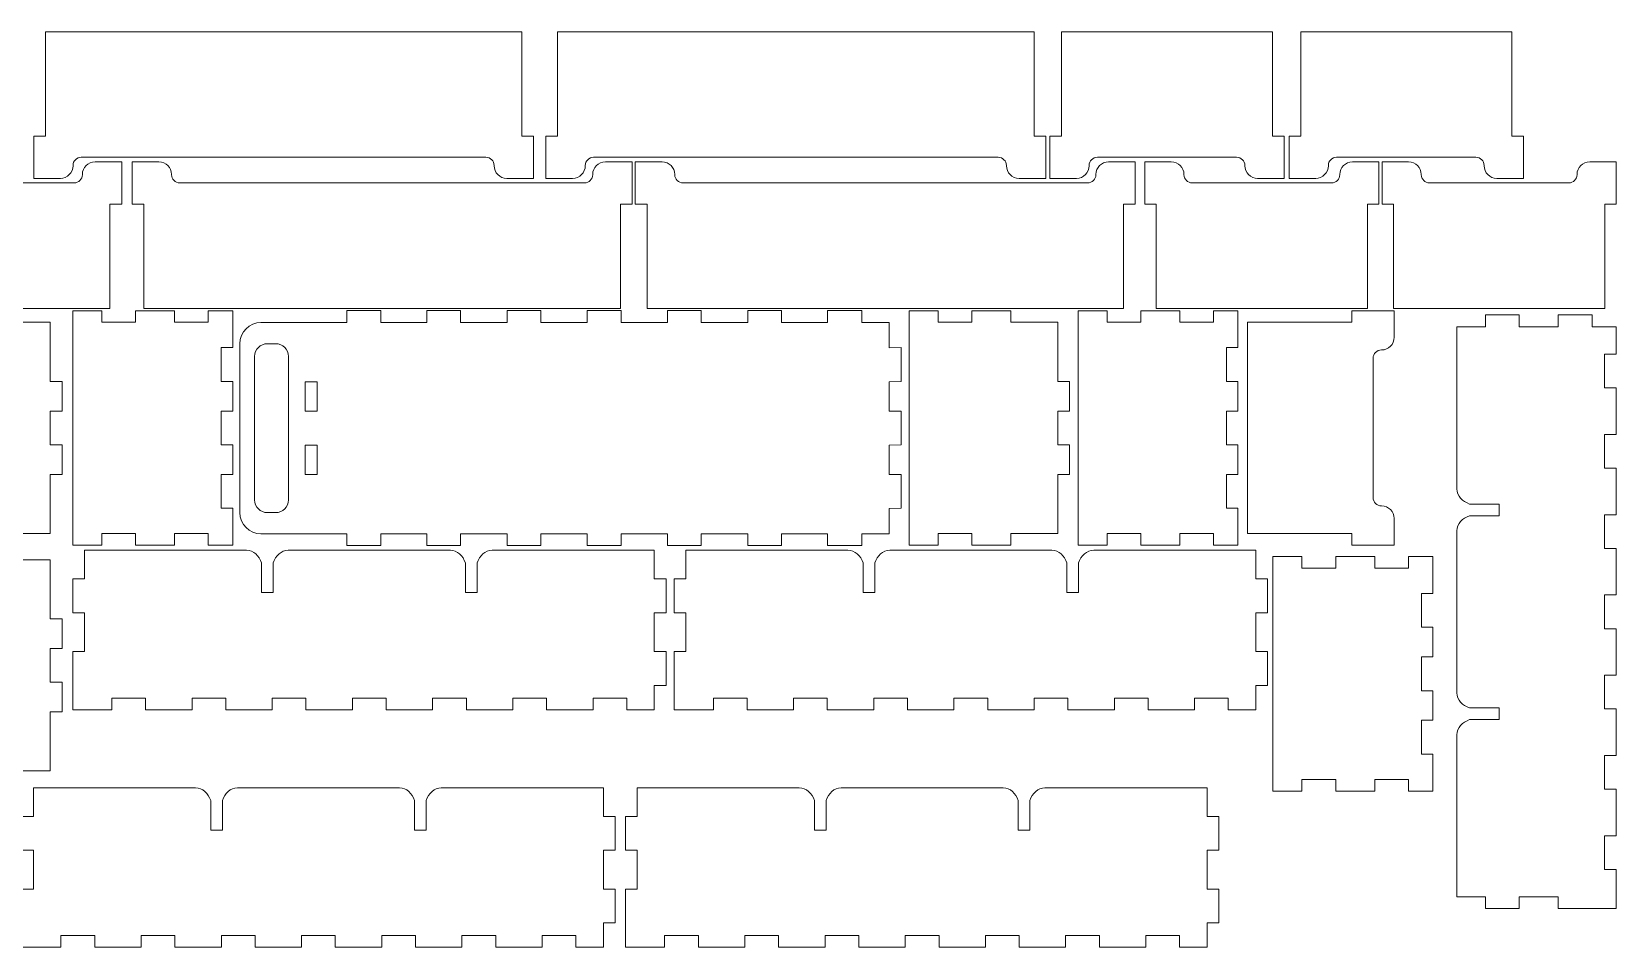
# Model space of a CAD drawing. Header units: inches. Extents: x 0 to 810, y -454 to -1.
# Drawn here: x 427.9 to 803.2, y -453.6 to -236.8 of the extents above; entities that cross this region are included whole.
import ezdxf

# ---------------------------------------------------------------- set-up
doc = ezdxf.new("R2010")
doc.units = ezdxf.units.IN
doc.header["$MEASUREMENT"] = 0
doc.layers.add('Layer 1', color=7, linetype='Continuous')

# ---------------------------------------------------------------- blocks, each defined once
blk = doc.blocks.new('block 39')
at = {"layer": 'Layer 1', "lineweight": 0}
for points in [[(495.48, -319.68), (495.48, -326.68), (492.68, -326.68), (492.68, -319.68), (495.48, -319.68)], [(495.48, -334.68), (495.48, -341.68), (492.68, -341.68), (492.68, -334.68), (495.48, -334.68)]]:
    blk.add_lwpolyline(points, dxfattribs=at)
for points, knots in [([(616.38, -358.43), (616.38, -358.43), (624.48, -358.43), (624.48, -358.43), (624.48, -358.43), (624.48, -355.68), (624.48, -355.68), (624.48, -355.68), (630.98, -355.68), (630.98, -355.68), (630.98, -355.68), (630.98, -349.68), (630.98, -349.68), (630.98, -349.68), (633.8, -349.62), (633.8, -349.62), (633.8, -349.62), (633.8, -341.62), (633.8, -341.62), (633.8, -341.62), (630.98, -341.68), (630.98, -341.68), (630.98, -341.68), (630.98, -334.68), (630.98, -334.68), (630.98, -334.68), (633.8, -334.62), (633.8, -334.62), (633.8, -334.62), (633.8, -326.62), (633.8, -326.62), (633.8, -326.62), (630.98, -326.68), (630.98, -326.68), (630.98, -326.68), (630.98, -319.68), (630.98, -319.68), (630.98, -319.68), (633.8, -319.62), (633.8, -319.62), (633.8, -319.62), (633.8, -311.62), (633.8, -311.62), (633.8, -311.62), (630.98, -311.68), (630.98, -311.68), (630.98, -311.68), (630.98, -305.68), (630.98, -305.68), (630.98, -305.68), (624.48, -305.68), (624.48, -305.68), (624.48, -305.68), (624.48, -302.81), (624.48, -302.81), (624.48, -302.81), (616.38, -302.81), (616.38, -302.81), (616.38, -302.81), (616.38, -305.68), (616.38, -305.68), (616.38, -305.68), (605.48, -305.68), (605.48, -305.68), (605.48, -305.68), (605.48, -302.81), (605.48, -302.81), (605.48, -302.81), (597.48, -302.81), (597.48, -302.81), (597.48, -302.81), (597.48, -305.68), (597.48, -305.68), (597.48, -305.68), (586.48, -305.68), (586.48, -305.68), (586.48, -305.68), (586.48, -302.81), (586.48, -302.81), (586.48, -302.81), (578.48, -302.81), (578.48, -302.81), (578.48, -302.81), (578.48, -305.68), (578.48, -305.68), (578.48, -305.68), (567.48, -305.68), (567.48, -305.68), (567.48, -305.68), (567.48, -302.81), (567.48, -302.81), (567.48, -302.81), (559.48, -302.81), (559.48, -302.81), (559.48, -302.81), (559.48, -305.68), (559.48, -305.68), (559.48, -305.68), (548.48, -305.68), (548.48, -305.68), (548.48, -305.68), (548.48, -302.81), (548.48, -302.81), (548.48, -302.81), (540.48, -302.81), (540.48, -302.81), (540.48, -302.81), (540.48, -305.68), (540.48, -305.68), (540.48, -305.68), (529.48, -305.68), (529.48, -305.68), (529.48, -305.68), (529.48, -302.81), (529.48, -302.81), (529.48, -302.81), (521.48, -302.81), (521.48, -302.81), (521.48, -302.81), (521.48, -305.68), (521.48, -305.68), (521.48, -305.68), (510.59, -305.68), (510.59, -305.68), (510.59, -305.68), (510.59, -302.81), (510.59, -302.81), (510.59, -302.81), (502.48, -302.81), (502.48, -302.81), (502.48, -302.81), (502.48, -305.68), (502.48, -305.68), (502.48, -305.68), (492.18, -305.68), (492.18, -305.68), (492.18, -305.68), (487.18, -305.68), (487.18, -305.68), (487.18, -305.68), (485.18, -305.68), (485.18, -305.68), (485.18, -305.68), (482.18, -305.68), (482.18, -305.68), (479.42, -305.68), (477.18, -307.92), (477.18, -310.68), (477.18, -310.68), (477.18, -350.68), (477.18, -350.68), (477.18, -353.44), (479.42, -355.68), (482.18, -355.68), (482.18, -355.68), (485.18, -355.68), (485.18, -355.68), (485.18, -355.68), (487.18, -355.68), (487.18, -355.68), (487.18, -355.68), (492.18, -355.68), (492.18, -355.68), (492.18, -355.68), (502.48, -355.68), (502.48, -355.68), (502.48, -355.68), (502.48, -358.43), (502.48, -358.43), (502.48, -358.43), (510.59, -358.43), (510.59, -358.43), (510.59, -358.43), (510.59, -355.68), (510.59, -355.68), (510.59, -355.68), (521.48, -355.68), (521.48, -355.68), (521.48, -355.68), (521.48, -358.43), (521.48, -358.43), (521.48, -358.43), (529.48, -358.43), (529.48, -358.43), (529.48, -358.43), (529.48, -355.68), (529.48, -355.68), (529.48, -355.68), (540.48, -355.68), (540.48, -355.68), (540.48, -355.68), (540.48, -358.43), (540.48, -358.43), (540.48, -358.43), (548.48, -358.43), (548.48, -358.43), (548.48, -358.43), (548.48, -355.68), (548.48, -355.68), (548.48, -355.68), (559.48, -355.68), (559.48, -355.68), (559.48, -355.68), (559.48, -358.43), (559.48, -358.43), (559.48, -358.43), (567.48, -358.43), (567.48, -358.43), (567.48, -358.43), (567.48, -355.68), (567.48, -355.68), (567.48, -355.68), (578.48, -355.68), (578.48, -355.68), (578.48, -355.68), (578.48, -358.43), (578.48, -358.43), (578.48, -358.43), (586.48, -358.43), (586.48, -358.43), (586.48, -358.43), (586.48, -355.68), (586.48, -355.68), (586.48, -355.68), (597.48, -355.68), (597.48, -355.68), (597.48, -355.68), (597.48, -358.43), (597.48, -358.43), (597.48, -358.43), (605.48, -358.43), (605.48, -358.43), (605.48, -358.43), (605.48, -355.68), (605.48, -355.68), (605.48, -355.68), (616.38, -355.68), (616.38, -355.68), (616.38, -355.68), (616.38, -358.43), (616.38, -358.43)], [0, 0, 0, 0, 1, 1, 1, 2, 2, 2, 3, 3, 3, 4, 4, 4, 5, 5, 5, 6, 6, 6, 7, 7, 7, 8, 8, 8, 9, 9, 9, 10, 10, 10, 11, 11, 11, 12, 12, 12, 13, 13, 13, 14, 14, 14, 15, 15, 15, 16, 16, 16, 17, 17, 17, 18, 18, 18, 19, 19, 19, 20, 20, 20, 21, 21, 21, 22, 22, 22, 23, 23, 23, 24, 24, 24, 25, 25, 25, 26, 26, 26, 27, 27, 27, 28, 28, 28, 29, 29, 29, 30, 30, 30, 31, 31, 31, 32, 32, 32, 33, 33, 33, 34, 34, 34, 35, 35, 35, 36, 36, 36, 37, 37, 37, 38, 38, 38, 39, 39, 39, 40, 40, 40, 41, 41, 41, 42, 42, 42, 43, 43, 43, 44, 44, 44, 45, 45, 45, 46, 46, 46, 47, 47, 47, 48, 48, 48, 49, 49, 49, 50, 50, 50, 51, 51, 51, 52, 52, 52, 53, 53, 53, 54, 54, 54, 55, 55, 55, 56, 56, 56, 57, 57, 57, 58, 58, 58, 59, 59, 59, 60, 60, 60, 61, 61, 61, 62, 62, 62, 63, 63, 63, 64, 64, 64, 65, 65, 65, 66, 66, 66, 67, 67, 67, 68, 68, 68, 69, 69, 69, 70, 70, 70, 71, 71, 71, 72, 72, 72, 73, 73, 73, 74, 74, 74, 75, 75, 75, 76, 76, 76, 77, 77, 77, 78, 78, 78, 79, 79, 79, 80, 80, 80, 80]), ([(483.68, -350.68), (482.03, -350.68), (480.68, -349.34), (480.68, -347.68), (480.68, -347.68), (480.68, -313.68), (480.68, -313.68), (480.68, -312.03), (482.03, -310.68), (483.68, -310.68), (483.68, -310.68), (485.68, -310.68), (485.68, -310.68), (487.34, -310.68), (488.68, -312.03), (488.68, -313.68), (488.68, -313.68), (488.68, -347.68), (488.68, -347.68), (488.68, -349.34), (487.34, -350.68), (485.68, -350.68), (485.68, -350.68), (483.68, -350.68), (483.68, -350.68)], [0, 0, 0, 0, 1, 1, 1, 2, 2, 2, 3, 3, 3, 4, 4, 4, 5, 5, 5, 6, 6, 6, 7, 7, 7, 8, 8, 8, 8])]:
    blk.add_open_spline(points, degree=3, knots=knots, dxfattribs=at)
blk = doc.blocks.new('block 42')
at = {"layer": 'Layer 1', "lineweight": 0}
blk.add_open_spline([(556.79, -453.57), (556.79, -453.57), (563.29, -453.57), (563.29, -453.57), (563.29, -453.57), (563.29, -450.81), (563.29, -450.81), (563.29, -450.81), (563.29, -450.81), (563.29, -450.81), (563.29, -450.81), (563.29, -447.82), (563.29, -447.82), (563.29, -447.82), (566.08, -447.82), (566.08, -447.82), (566.08, -447.82), (566.08, -439.82), (566.08, -439.82), (566.08, -439.82), (563.29, -439.82), (563.29, -439.82), (563.29, -439.82), (563.29, -430.59), (563.29, -430.59), (563.29, -430.59), (566.08, -430.59), (566.08, -430.59), (566.08, -430.59), (566.08, -422.59), (566.08, -422.59), (566.08, -422.59), (563.29, -422.59), (563.29, -422.59), (563.29, -422.59), (563.29, -415.81), (563.29, -415.81), (563.29, -415.81), (524.89, -415.81), (524.89, -415.81), (523.23, -415.81), (521.89, -417.15), (521.31, -418.81), (521.31, -418.81), (521.31, -425.81), (521.31, -425.81), (521.31, -425.81), (518.54, -425.81), (518.54, -425.81), (518.54, -425.81), (518.54, -418.81), (518.54, -418.81), (517.99, -417.15), (516.65, -415.81), (514.99, -415.81), (514.99, -415.81), (476.59, -415.81), (476.59, -415.81), (474.93, -415.81), (473.59, -417.15), (473.04, -418.81), (473.04, -418.81), (473.04, -425.81), (473.04, -425.81), (473.04, -425.81), (470.27, -425.81), (470.27, -425.81), (470.27, -425.81), (470.27, -418.81), (470.27, -418.81), (469.69, -417.15), (468.35, -415.81), (466.69, -415.81), (466.69, -415.81), (428.29, -415.81), (428.29, -415.81), (428.29, -415.81), (428.29, -422.59), (428.29, -422.59), (428.29, -422.59), (425.53, -422.59), (425.53, -422.59), (425.53, -422.59), (425.53, -430.59), (425.53, -430.59), (425.53, -430.59), (428.29, -430.59), (428.29, -430.59), (428.29, -430.59), (428.29, -439.82), (428.29, -439.82), (428.29, -439.82), (425.53, -439.82), (425.53, -439.82), (425.53, -439.82), (425.53, -450.81), (425.53, -450.81), (425.53, -450.81), (425.53, -453.57), (425.53, -453.57), (425.53, -453.57), (428.29, -453.57), (428.29, -453.57), (428.29, -453.57), (434.79, -453.57), (434.79, -453.57), (434.79, -453.57), (434.79, -450.81), (434.79, -450.81), (434.79, -450.81), (442.79, -450.81), (442.79, -450.81), (442.79, -450.81), (442.79, -453.57), (442.79, -453.57), (442.79, -453.57), (453.79, -453.57), (453.79, -453.57), (453.79, -453.57), (453.79, -450.81), (453.79, -450.81), (453.79, -450.81), (461.79, -450.81), (461.79, -450.81), (461.79, -450.81), (461.79, -453.57), (461.79, -453.57), (461.79, -453.57), (472.79, -453.57), (472.79, -453.57), (472.79, -453.57), (472.79, -450.81), (472.79, -450.81), (472.79, -450.81), (480.79, -450.81), (480.79, -450.81), (480.79, -450.81), (480.79, -453.57), (480.79, -453.57), (480.79, -453.57), (491.79, -453.57), (491.79, -453.57), (491.79, -453.57), (491.79, -450.81), (491.79, -450.81), (491.79, -450.81), (499.79, -450.81), (499.79, -450.81), (499.79, -450.81), (499.79, -453.57), (499.79, -453.57), (499.79, -453.57), (510.79, -453.57), (510.79, -453.57), (510.79, -453.57), (510.79, -450.81), (510.79, -450.81), (510.79, -450.81), (518.79, -450.81), (518.79, -450.81), (518.79, -450.81), (518.79, -453.57), (518.79, -453.57), (518.79, -453.57), (529.79, -453.57), (529.79, -453.57), (529.79, -453.57), (529.79, -450.81), (529.79, -450.81), (529.79, -450.81), (537.79, -450.81), (537.79, -450.81), (537.79, -450.81), (537.79, -453.57), (537.79, -453.57), (537.79, -453.57), (548.79, -453.57), (548.79, -453.57), (548.79, -453.57), (548.79, -450.81), (548.79, -450.81), (548.79, -450.81), (556.79, -450.81), (556.79, -450.81), (556.79, -450.81), (556.79, -453.57), (556.79, -453.57)], degree=3, knots=[0, 0, 0, 0, 1, 1, 1, 2, 2, 2, 3, 3, 3, 4, 4, 4, 5, 5, 5, 6, 6, 6, 7, 7, 7, 8, 8, 8, 9, 9, 9, 10, 10, 10, 11, 11, 11, 12, 12, 12, 13, 13, 13, 14, 14, 14, 15, 15, 15, 16, 16, 16, 17, 17, 17, 18, 18, 18, 19, 19, 19, 20, 20, 20, 21, 21, 21, 22, 22, 22, 23, 23, 23, 24, 24, 24, 25, 25, 25, 26, 26, 26, 27, 27, 27, 28, 28, 28, 29, 29, 29, 30, 30, 30, 31, 31, 31, 32, 32, 32, 33, 33, 33, 34, 34, 34, 35, 35, 35, 36, 36, 36, 37, 37, 37, 38, 38, 38, 39, 39, 39, 40, 40, 40, 41, 41, 41, 42, 42, 42, 43, 43, 43, 44, 44, 44, 45, 45, 45, 46, 46, 46, 47, 47, 47, 48, 48, 48, 49, 49, 49, 50, 50, 50, 51, 51, 51, 52, 52, 52, 53, 53, 53, 54, 54, 54, 55, 55, 55, 56, 56, 56, 57, 57, 57, 58, 58, 58, 59, 59, 59, 60, 60, 60, 61, 61, 61, 62, 62, 62, 62], dxfattribs=at)
blk = doc.blocks.new('block 43')
at = {"layer": 'Layer 1', "lineweight": 0}
blk.add_open_spline([(699.8, -453.57), (699.8, -453.57), (706.3, -453.57), (706.3, -453.57), (706.3, -453.57), (706.3, -450.81), (706.3, -450.81), (706.3, -450.81), (706.3, -450.81), (706.3, -450.81), (706.3, -450.81), (706.3, -447.82), (706.3, -447.82), (706.3, -447.82), (709.09, -447.82), (709.09, -447.82), (709.09, -447.82), (709.09, -439.82), (709.09, -439.82), (709.09, -439.82), (706.3, -439.82), (706.3, -439.82), (706.3, -439.82), (706.3, -430.59), (706.3, -430.59), (706.3, -430.59), (709.09, -430.59), (709.09, -430.59), (709.09, -430.59), (709.09, -422.59), (709.09, -422.59), (709.09, -422.59), (706.3, -422.59), (706.3, -422.59), (706.3, -422.59), (706.3, -415.81), (706.3, -415.81), (706.3, -415.81), (667.9, -415.81), (667.9, -415.81), (666.24, -415.81), (664.9, -417.15), (664.32, -418.81), (664.32, -418.81), (664.32, -425.81), (664.32, -425.81), (664.32, -425.81), (661.56, -425.81), (661.56, -425.81), (661.56, -425.81), (661.56, -418.81), (661.56, -418.81), (661, -417.15), (659.66, -415.81), (658, -415.81), (658, -415.81), (619.6, -415.81), (619.6, -415.81), (617.94, -415.81), (616.6, -417.15), (616.05, -418.81), (616.05, -418.81), (616.05, -425.81), (616.05, -425.81), (616.05, -425.81), (613.29, -425.81), (613.29, -425.81), (613.29, -425.81), (613.29, -418.81), (613.29, -418.81), (612.7, -417.15), (611.36, -415.81), (609.7, -415.81), (609.7, -415.81), (571.3, -415.81), (571.3, -415.81), (571.3, -415.81), (571.3, -422.59), (571.3, -422.59), (571.3, -422.59), (568.54, -422.59), (568.54, -422.59), (568.54, -422.59), (568.54, -430.59), (568.54, -430.59), (568.54, -430.59), (571.3, -430.59), (571.3, -430.59), (571.3, -430.59), (571.3, -439.82), (571.3, -439.82), (571.3, -439.82), (568.54, -439.82), (568.54, -439.82), (568.54, -439.82), (568.54, -450.81), (568.54, -450.81), (568.54, -450.81), (568.54, -453.57), (568.54, -453.57), (568.54, -453.57), (571.3, -453.57), (571.3, -453.57), (571.3, -453.57), (577.8, -453.57), (577.8, -453.57), (577.8, -453.57), (577.8, -450.81), (577.8, -450.81), (577.8, -450.81), (585.8, -450.81), (585.8, -450.81), (585.8, -450.81), (585.8, -453.57), (585.8, -453.57), (585.8, -453.57), (596.8, -453.57), (596.8, -453.57), (596.8, -453.57), (596.8, -450.81), (596.8, -450.81), (596.8, -450.81), (604.8, -450.81), (604.8, -450.81), (604.8, -450.81), (604.8, -453.57), (604.8, -453.57), (604.8, -453.57), (615.8, -453.57), (615.8, -453.57), (615.8, -453.57), (615.8, -450.81), (615.8, -450.81), (615.8, -450.81), (623.8, -450.81), (623.8, -450.81), (623.8, -450.81), (623.8, -453.57), (623.8, -453.57), (623.8, -453.57), (634.8, -453.57), (634.8, -453.57), (634.8, -453.57), (634.8, -450.81), (634.8, -450.81), (634.8, -450.81), (642.8, -450.81), (642.8, -450.81), (642.8, -450.81), (642.8, -453.57), (642.8, -453.57), (642.8, -453.57), (653.8, -453.57), (653.8, -453.57), (653.8, -453.57), (653.8, -450.81), (653.8, -450.81), (653.8, -450.81), (661.8, -450.81), (661.8, -450.81), (661.8, -450.81), (661.8, -453.57), (661.8, -453.57), (661.8, -453.57), (672.8, -453.57), (672.8, -453.57), (672.8, -453.57), (672.8, -450.81), (672.8, -450.81), (672.8, -450.81), (680.8, -450.81), (680.8, -450.81), (680.8, -450.81), (680.8, -453.57), (680.8, -453.57), (680.8, -453.57), (691.8, -453.57), (691.8, -453.57), (691.8, -453.57), (691.8, -450.81), (691.8, -450.81), (691.8, -450.81), (699.8, -450.81), (699.8, -450.81), (699.8, -450.81), (699.8, -453.57), (699.8, -453.57)], degree=3, knots=[0, 0, 0, 0, 1, 1, 1, 2, 2, 2, 3, 3, 3, 4, 4, 4, 5, 5, 5, 6, 6, 6, 7, 7, 7, 8, 8, 8, 9, 9, 9, 10, 10, 10, 11, 11, 11, 12, 12, 12, 13, 13, 13, 14, 14, 14, 15, 15, 15, 16, 16, 16, 17, 17, 17, 18, 18, 18, 19, 19, 19, 20, 20, 20, 21, 21, 21, 22, 22, 22, 23, 23, 23, 24, 24, 24, 25, 25, 25, 26, 26, 26, 27, 27, 27, 28, 28, 28, 29, 29, 29, 30, 30, 30, 31, 31, 31, 32, 32, 32, 33, 33, 33, 34, 34, 34, 35, 35, 35, 36, 36, 36, 37, 37, 37, 38, 38, 38, 39, 39, 39, 40, 40, 40, 41, 41, 41, 42, 42, 42, 43, 43, 43, 44, 44, 44, 45, 45, 45, 46, 46, 46, 47, 47, 47, 48, 48, 48, 49, 49, 49, 50, 50, 50, 51, 51, 51, 52, 52, 52, 53, 53, 53, 54, 54, 54, 55, 55, 55, 56, 56, 56, 57, 57, 57, 58, 58, 58, 59, 59, 59, 60, 60, 60, 61, 61, 61, 62, 62, 62, 62], dxfattribs=at)
blk = doc.blocks.new('block 44')
at = {"layer": 'Layer 1', "lineweight": 0}
blk.add_open_spline([(711.34, -397.34), (711.34, -397.34), (717.84, -397.34), (717.84, -397.34), (717.84, -397.34), (717.84, -394.58), (717.84, -394.58), (717.84, -394.58), (717.84, -394.58), (717.84, -394.58), (717.84, -394.58), (717.84, -391.59), (717.84, -391.59), (717.84, -391.59), (720.63, -391.59), (720.63, -391.59), (720.63, -391.59), (720.63, -383.59), (720.63, -383.59), (720.63, -383.59), (717.84, -383.59), (717.84, -383.59), (717.84, -383.59), (717.84, -374.36), (717.84, -374.36), (717.84, -374.36), (720.63, -374.36), (720.63, -374.36), (720.63, -374.36), (720.63, -366.36), (720.63, -366.36), (720.63, -366.36), (717.84, -366.36), (717.84, -366.36), (717.84, -366.36), (717.84, -359.58), (717.84, -359.58), (717.84, -359.58), (679.44, -359.58), (679.44, -359.58), (677.78, -359.58), (676.44, -360.92), (675.86, -362.58), (675.86, -362.58), (675.86, -369.58), (675.86, -369.58), (675.86, -369.58), (673.09, -369.58), (673.09, -369.58), (673.09, -369.58), (673.09, -362.58), (673.09, -362.58), (672.54, -360.92), (671.19, -359.58), (669.54, -359.58), (669.54, -359.58), (631.14, -359.58), (631.14, -359.58), (629.48, -359.58), (628.14, -360.92), (627.58, -362.58), (627.58, -362.58), (627.58, -369.58), (627.58, -369.58), (627.58, -369.58), (624.82, -369.58), (624.82, -369.58), (624.82, -369.58), (624.82, -362.58), (624.82, -362.58), (624.24, -360.92), (622.89, -359.58), (621.24, -359.58), (621.24, -359.58), (582.84, -359.58), (582.84, -359.58), (582.84, -359.58), (582.84, -366.36), (582.84, -366.36), (582.84, -366.36), (580.08, -366.36), (580.08, -366.36), (580.08, -366.36), (580.08, -374.36), (580.08, -374.36), (580.08, -374.36), (582.84, -374.36), (582.84, -374.36), (582.84, -374.36), (582.84, -383.59), (582.84, -383.59), (582.84, -383.59), (580.08, -383.59), (580.08, -383.59), (580.08, -383.59), (580.08, -394.58), (580.08, -394.58), (580.08, -394.58), (580.08, -397.34), (580.08, -397.34), (580.08, -397.34), (582.84, -397.34), (582.84, -397.34), (582.84, -397.34), (589.34, -397.34), (589.34, -397.34), (589.34, -397.34), (589.34, -394.58), (589.34, -394.58), (589.34, -394.58), (597.34, -394.58), (597.34, -394.58), (597.34, -394.58), (597.34, -397.34), (597.34, -397.34), (597.34, -397.34), (608.34, -397.34), (608.34, -397.34), (608.34, -397.34), (608.34, -394.58), (608.34, -394.58), (608.34, -394.58), (616.34, -394.58), (616.34, -394.58), (616.34, -394.58), (616.34, -397.34), (616.34, -397.34), (616.34, -397.34), (627.34, -397.34), (627.34, -397.34), (627.34, -397.34), (627.34, -394.58), (627.34, -394.58), (627.34, -394.58), (635.34, -394.58), (635.34, -394.58), (635.34, -394.58), (635.34, -397.34), (635.34, -397.34), (635.34, -397.34), (646.34, -397.34), (646.34, -397.34), (646.34, -397.34), (646.34, -394.58), (646.34, -394.58), (646.34, -394.58), (654.34, -394.58), (654.34, -394.58), (654.34, -394.58), (654.34, -397.34), (654.34, -397.34), (654.34, -397.34), (665.34, -397.34), (665.34, -397.34), (665.34, -397.34), (665.34, -394.58), (665.34, -394.58), (665.34, -394.58), (673.34, -394.58), (673.34, -394.58), (673.34, -394.58), (673.34, -397.34), (673.34, -397.34), (673.34, -397.34), (684.34, -397.34), (684.34, -397.34), (684.34, -397.34), (684.34, -394.58), (684.34, -394.58), (684.34, -394.58), (692.34, -394.58), (692.34, -394.58), (692.34, -394.58), (692.34, -397.34), (692.34, -397.34), (692.34, -397.34), (703.34, -397.34), (703.34, -397.34), (703.34, -397.34), (703.34, -394.58), (703.34, -394.58), (703.34, -394.58), (711.34, -394.58), (711.34, -394.58), (711.34, -394.58), (711.34, -397.34), (711.34, -397.34)], degree=3, knots=[0, 0, 0, 0, 1, 1, 1, 2, 2, 2, 3, 3, 3, 4, 4, 4, 5, 5, 5, 6, 6, 6, 7, 7, 7, 8, 8, 8, 9, 9, 9, 10, 10, 10, 11, 11, 11, 12, 12, 12, 13, 13, 13, 14, 14, 14, 15, 15, 15, 16, 16, 16, 17, 17, 17, 18, 18, 18, 19, 19, 19, 20, 20, 20, 21, 21, 21, 22, 22, 22, 23, 23, 23, 24, 24, 24, 25, 25, 25, 26, 26, 26, 27, 27, 27, 28, 28, 28, 29, 29, 29, 30, 30, 30, 31, 31, 31, 32, 32, 32, 33, 33, 33, 34, 34, 34, 35, 35, 35, 36, 36, 36, 37, 37, 37, 38, 38, 38, 39, 39, 39, 40, 40, 40, 41, 41, 41, 42, 42, 42, 43, 43, 43, 44, 44, 44, 45, 45, 45, 46, 46, 46, 47, 47, 47, 48, 48, 48, 49, 49, 49, 50, 50, 50, 51, 51, 51, 52, 52, 52, 53, 53, 53, 54, 54, 54, 55, 55, 55, 56, 56, 56, 57, 57, 57, 58, 58, 58, 59, 59, 59, 60, 60, 60, 61, 61, 61, 62, 62, 62, 62], dxfattribs=at)
blk = doc.blocks.new('block 45')
at = {"layer": 'Layer 1', "lineweight": 0}
blk.add_open_spline([(568.84, -397.34), (568.84, -397.34), (575.34, -397.34), (575.34, -397.34), (575.34, -397.34), (575.34, -394.58), (575.34, -394.58), (575.34, -394.58), (575.34, -394.58), (575.34, -394.58), (575.34, -394.58), (575.34, -391.59), (575.34, -391.59), (575.34, -391.59), (578.13, -391.59), (578.13, -391.59), (578.13, -391.59), (578.13, -383.59), (578.13, -383.59), (578.13, -383.59), (575.34, -383.59), (575.34, -383.59), (575.34, -383.59), (575.34, -374.36), (575.34, -374.36), (575.34, -374.36), (578.13, -374.36), (578.13, -374.36), (578.13, -374.36), (578.13, -366.36), (578.13, -366.36), (578.13, -366.36), (575.34, -366.36), (575.34, -366.36), (575.34, -366.36), (575.34, -359.58), (575.34, -359.58), (575.34, -359.58), (536.94, -359.58), (536.94, -359.58), (535.28, -359.58), (533.94, -360.92), (533.36, -362.58), (533.36, -362.58), (533.36, -369.58), (533.36, -369.58), (533.36, -369.58), (530.59, -369.58), (530.59, -369.58), (530.59, -369.58), (530.59, -362.58), (530.59, -362.58), (530.04, -360.92), (528.7, -359.58), (527.04, -359.58), (527.04, -359.58), (488.64, -359.58), (488.64, -359.58), (486.98, -359.58), (485.64, -360.92), (485.09, -362.58), (485.09, -362.58), (485.09, -369.58), (485.09, -369.58), (485.09, -369.58), (482.32, -369.58), (482.32, -369.58), (482.32, -369.58), (482.32, -362.58), (482.32, -362.58), (481.74, -360.92), (480.4, -359.58), (478.74, -359.58), (478.74, -359.58), (440.34, -359.58), (440.34, -359.58), (440.34, -359.58), (440.34, -366.36), (440.34, -366.36), (440.34, -366.36), (437.58, -366.36), (437.58, -366.36), (437.58, -366.36), (437.58, -374.36), (437.58, -374.36), (437.58, -374.36), (440.34, -374.36), (440.34, -374.36), (440.34, -374.36), (440.34, -383.59), (440.34, -383.59), (440.34, -383.59), (437.58, -383.59), (437.58, -383.59), (437.58, -383.59), (437.58, -394.58), (437.58, -394.58), (437.58, -394.58), (437.58, -397.34), (437.58, -397.34), (437.58, -397.34), (440.34, -397.34), (440.34, -397.34), (440.34, -397.34), (446.84, -397.34), (446.84, -397.34), (446.84, -397.34), (446.84, -394.58), (446.84, -394.58), (446.84, -394.58), (454.84, -394.58), (454.84, -394.58), (454.84, -394.58), (454.84, -397.34), (454.84, -397.34), (454.84, -397.34), (465.84, -397.34), (465.84, -397.34), (465.84, -397.34), (465.84, -394.58), (465.84, -394.58), (465.84, -394.58), (473.84, -394.58), (473.84, -394.58), (473.84, -394.58), (473.84, -397.34), (473.84, -397.34), (473.84, -397.34), (484.84, -397.34), (484.84, -397.34), (484.84, -397.34), (484.84, -394.58), (484.84, -394.58), (484.84, -394.58), (492.84, -394.58), (492.84, -394.58), (492.84, -394.58), (492.84, -397.34), (492.84, -397.34), (492.84, -397.34), (503.84, -397.34), (503.84, -397.34), (503.84, -397.34), (503.84, -394.58), (503.84, -394.58), (503.84, -394.58), (511.84, -394.58), (511.84, -394.58), (511.84, -394.58), (511.84, -397.34), (511.84, -397.34), (511.84, -397.34), (522.84, -397.34), (522.84, -397.34), (522.84, -397.34), (522.84, -394.58), (522.84, -394.58), (522.84, -394.58), (530.84, -394.58), (530.84, -394.58), (530.84, -394.58), (530.84, -397.34), (530.84, -397.34), (530.84, -397.34), (541.84, -397.34), (541.84, -397.34), (541.84, -397.34), (541.84, -394.58), (541.84, -394.58), (541.84, -394.58), (549.84, -394.58), (549.84, -394.58), (549.84, -394.58), (549.84, -397.34), (549.84, -397.34), (549.84, -397.34), (560.84, -397.34), (560.84, -397.34), (560.84, -397.34), (560.84, -394.58), (560.84, -394.58), (560.84, -394.58), (568.84, -394.58), (568.84, -394.58), (568.84, -394.58), (568.84, -397.34), (568.84, -397.34)], degree=3, knots=[0, 0, 0, 0, 1, 1, 1, 2, 2, 2, 3, 3, 3, 4, 4, 4, 5, 5, 5, 6, 6, 6, 7, 7, 7, 8, 8, 8, 9, 9, 9, 10, 10, 10, 11, 11, 11, 12, 12, 12, 13, 13, 13, 14, 14, 14, 15, 15, 15, 16, 16, 16, 17, 17, 17, 18, 18, 18, 19, 19, 19, 20, 20, 20, 21, 21, 21, 22, 22, 22, 23, 23, 23, 24, 24, 24, 25, 25, 25, 26, 26, 26, 27, 27, 27, 28, 28, 28, 29, 29, 29, 30, 30, 30, 31, 31, 31, 32, 32, 32, 33, 33, 33, 34, 34, 34, 35, 35, 35, 36, 36, 36, 37, 37, 37, 38, 38, 38, 39, 39, 39, 40, 40, 40, 41, 41, 41, 42, 42, 42, 43, 43, 43, 44, 44, 44, 45, 45, 45, 46, 46, 46, 47, 47, 47, 48, 48, 48, 49, 49, 49, 50, 50, 50, 51, 51, 51, 52, 52, 52, 53, 53, 53, 54, 54, 54, 55, 55, 55, 56, 56, 56, 57, 57, 57, 58, 58, 58, 59, 59, 59, 60, 60, 60, 61, 61, 61, 62, 62, 62, 62], dxfattribs=at)
blk = doc.blocks.new('block 46')
at = {"layer": 'Layer 1', "lineweight": 0}
blk.add_open_spline([(803.25, -313.16), (803.25, -313.16), (803.25, -306.66), (803.25, -306.66), (803.25, -306.66), (800.49, -306.66), (800.49, -306.66), (800.49, -306.66), (800.49, -306.66), (800.49, -306.66), (800.49, -306.66), (797.5, -306.66), (797.5, -306.66), (797.5, -306.66), (797.5, -303.87), (797.5, -303.87), (797.5, -303.87), (789.5, -303.87), (789.5, -303.87), (789.5, -303.87), (789.5, -306.66), (789.5, -306.66), (789.5, -306.66), (780.27, -306.66), (780.27, -306.66), (780.27, -306.66), (780.27, -303.87), (780.27, -303.87), (780.27, -303.87), (772.27, -303.87), (772.27, -303.87), (772.27, -303.87), (772.27, -306.66), (772.27, -306.66), (772.27, -306.66), (765.49, -306.66), (765.49, -306.66), (765.49, -306.66), (765.49, -345.06), (765.49, -345.06), (765.49, -346.72), (766.83, -348.06), (768.49, -348.65), (768.49, -348.65), (775.49, -348.65), (775.49, -348.65), (775.49, -348.65), (775.49, -351.41), (775.49, -351.41), (775.49, -351.41), (768.49, -351.41), (768.49, -351.41), (766.83, -351.96), (765.49, -353.31), (765.49, -354.96), (765.49, -354.96), (765.49, -393.36), (765.49, -393.36), (765.49, -395.02), (766.83, -396.36), (768.49, -396.92), (768.49, -396.92), (775.49, -396.92), (775.49, -396.92), (775.49, -396.92), (775.49, -399.68), (775.49, -399.68), (775.49, -399.68), (768.49, -399.68), (768.49, -399.68), (766.83, -400.26), (765.49, -401.61), (765.49, -403.26), (765.49, -403.26), (765.49, -441.66), (765.49, -441.66), (765.49, -441.66), (772.27, -441.66), (772.27, -441.66), (772.27, -441.66), (772.27, -444.42), (772.27, -444.42), (772.27, -444.42), (780.27, -444.42), (780.27, -444.42), (780.27, -444.42), (780.27, -441.66), (780.27, -441.66), (780.27, -441.66), (789.5, -441.66), (789.5, -441.66), (789.5, -441.66), (789.5, -444.42), (789.5, -444.42), (789.5, -444.42), (800.49, -444.42), (800.49, -444.42), (800.49, -444.42), (803.25, -444.42), (803.25, -444.42), (803.25, -444.42), (803.25, -441.66), (803.25, -441.66), (803.25, -441.66), (803.25, -435.16), (803.25, -435.16), (803.25, -435.16), (800.49, -435.16), (800.49, -435.16), (800.49, -435.16), (800.49, -427.16), (800.49, -427.16), (800.49, -427.16), (803.25, -427.16), (803.25, -427.16), (803.25, -427.16), (803.25, -416.16), (803.25, -416.16), (803.25, -416.16), (800.49, -416.16), (800.49, -416.16), (800.49, -416.16), (800.49, -408.16), (800.49, -408.16), (800.49, -408.16), (803.25, -408.16), (803.25, -408.16), (803.25, -408.16), (803.25, -397.16), (803.25, -397.16), (803.25, -397.16), (800.49, -397.16), (800.49, -397.16), (800.49, -397.16), (800.49, -389.16), (800.49, -389.16), (800.49, -389.16), (803.25, -389.16), (803.25, -389.16), (803.25, -389.16), (803.25, -378.16), (803.25, -378.16), (803.25, -378.16), (800.49, -378.16), (800.49, -378.16), (800.49, -378.16), (800.49, -370.16), (800.49, -370.16), (800.49, -370.16), (803.25, -370.16), (803.25, -370.16), (803.25, -370.16), (803.25, -359.16), (803.25, -359.16), (803.25, -359.16), (800.49, -359.16), (800.49, -359.16), (800.49, -359.16), (800.49, -351.16), (800.49, -351.16), (800.49, -351.16), (803.25, -351.16), (803.25, -351.16), (803.25, -351.16), (803.25, -340.16), (803.25, -340.16), (803.25, -340.16), (800.49, -340.16), (800.49, -340.16), (800.49, -340.16), (800.49, -332.16), (800.49, -332.16), (800.49, -332.16), (803.25, -332.16), (803.25, -332.16), (803.25, -332.16), (803.25, -321.16), (803.25, -321.16), (803.25, -321.16), (800.49, -321.16), (800.49, -321.16), (800.49, -321.16), (800.49, -313.16), (800.49, -313.16), (800.49, -313.16), (803.25, -313.16), (803.25, -313.16)], degree=3, knots=[0, 0, 0, 0, 1, 1, 1, 2, 2, 2, 3, 3, 3, 4, 4, 4, 5, 5, 5, 6, 6, 6, 7, 7, 7, 8, 8, 8, 9, 9, 9, 10, 10, 10, 11, 11, 11, 12, 12, 12, 13, 13, 13, 14, 14, 14, 15, 15, 15, 16, 16, 16, 17, 17, 17, 18, 18, 18, 19, 19, 19, 20, 20, 20, 21, 21, 21, 22, 22, 22, 23, 23, 23, 24, 24, 24, 25, 25, 25, 26, 26, 26, 27, 27, 27, 28, 28, 28, 29, 29, 29, 30, 30, 30, 31, 31, 31, 32, 32, 32, 33, 33, 33, 34, 34, 34, 35, 35, 35, 36, 36, 36, 37, 37, 37, 38, 38, 38, 39, 39, 39, 40, 40, 40, 41, 41, 41, 42, 42, 42, 43, 43, 43, 44, 44, 44, 45, 45, 45, 46, 46, 46, 47, 47, 47, 48, 48, 48, 49, 49, 49, 50, 50, 50, 51, 51, 51, 52, 52, 52, 53, 53, 53, 54, 54, 54, 55, 55, 55, 56, 56, 56, 57, 57, 57, 58, 58, 58, 59, 59, 59, 60, 60, 60, 61, 61, 61, 62, 62, 62, 62], dxfattribs=at)

msp = doc.modelspace()

# ---------------------------------------------------------------- linework, layer by layer
at = {"layer": 'Layer 1', "lineweight": 0}
for points in [[(444.46, -302.87), (437.58, -302.87), (437.58, -305.62), (437.58, -305.62), (437.58, -355.62), (437.58, -358.38), (444.46, -358.38), (444.46, -355.62), (452.46, -355.62), (452.46, -358.38), (461.7, -358.38), (461.7, -355.62), (469.7, -355.62), (469.7, -358.38), (475.48, -358.38), (475.48, -355.62), (475.48, -355.62), (475.48, -349.62), (472.78, -349.62), (472.78, -341.62), (475.48, -341.62), (475.48, -334.62), (472.78, -334.62), (472.78, -326.62), (475.48, -326.62), (475.48, -319.62), (472.78, -319.62), (472.78, -311.62), (475.48, -311.62), (475.48, -305.62), (475.48, -305.62), (475.48, -302.87), (469.7, -302.87), (469.7, -305.62), (461.7, -305.62), (461.7, -302.87), (452.46, -302.87), (452.46, -305.62), (444.46, -305.62), (444.46, -302.87)], [(667.84, -305.62), (659.84, -305.62), (659.84, -302.87), (650.61, -302.87), (650.61, -305.62), (642.61, -305.62), (642.61, -302.87), (635.72, -302.87), (635.72, -305.62), (635.72, -305.62), (635.72, -355.62), (635.72, -358.38), (642.61, -358.38), (642.61, -355.62), (650.61, -355.62), (650.61, -358.38), (659.84, -358.38), (659.84, -355.62), (667.84, -355.62), (670.92, -355.62), (670.92, -341.62), (673.75, -341.62), (673.75, -334.62), (670.92, -334.62), (670.92, -326.62), (673.75, -326.62), (673.75, -319.62), (670.92, -319.62), (670.92, -311.62), (670.92, -305.62), (667.84, -305.62)], [(682.61, -302.87), (675.73, -302.87), (675.73, -305.62), (675.73, -305.62), (675.73, -355.62), (675.73, -358.38), (682.61, -358.38), (682.61, -355.62), (690.61, -355.62), (690.61, -358.38), (699.84, -358.38), (699.84, -355.62), (707.84, -355.62), (707.84, -358.38), (713.63, -358.38), (713.63, -355.62), (713.63, -355.62), (713.63, -349.62), (710.93, -349.62), (710.93, -341.62), (713.63, -341.62), (713.63, -334.62), (710.93, -334.62), (710.93, -326.62), (713.63, -326.62), (713.63, -319.62), (710.93, -319.62), (710.93, -311.62), (713.63, -311.62), (713.63, -305.62), (713.63, -305.62), (713.63, -302.87), (707.84, -302.87), (707.84, -305.62), (699.84, -305.62), (699.84, -302.87), (690.61, -302.87), (690.61, -305.62), (682.61, -305.62), (682.61, -302.87)], [(429.19, -305.62), (421.19, -305.62)], [(421.19, -355.62), (429.19, -355.62), (432.27, -355.62), (432.27, -341.62), (435.09, -341.62), (435.09, -334.62), (432.27, -334.62), (432.27, -326.62), (435.09, -326.62), (435.09, -319.62), (432.27, -319.62), (432.27, -311.62), (432.27, -305.62), (429.19, -305.62)], [(429.19, -361.83), (421.19, -361.83)], [(421.19, -411.83), (429.19, -411.83), (432.27, -411.83), (432.27, -397.83), (435.09, -397.83), (435.09, -390.83), (432.27, -390.83), (432.27, -382.83), (435.09, -382.83), (435.09, -375.83), (432.27, -375.83), (432.27, -367.83), (432.27, -361.83), (429.19, -361.83)], [(728.77, -361.08), (721.89, -361.08), (721.89, -363.83), (721.89, -363.83), (721.89, -413.83), (721.89, -416.58), (728.77, -416.58), (728.77, -413.83), (736.77, -413.83), (736.77, -416.58), (746.01, -416.58), (746.01, -413.83), (754.01, -413.83), (754.01, -416.58), (759.8, -416.58), (759.8, -413.83), (759.8, -413.83), (759.8, -407.83), (757.09, -407.83), (757.09, -399.83), (759.8, -399.83), (759.8, -392.83), (757.09, -392.83), (757.09, -384.83), (759.8, -384.83), (759.8, -377.83), (757.09, -377.83), (757.09, -369.83), (759.8, -369.83), (759.8, -363.83), (759.8, -363.83), (759.8, -361.08), (754.01, -361.08), (754.01, -363.83), (746.01, -363.83), (746.01, -361.08), (736.77, -361.08), (736.77, -363.83), (728.77, -363.83), (728.77, -361.08)]]:
    msp.add_lwpolyline(points, dxfattribs=at)
for points, knots in [([(535.45, -266.55), (536.53, -266.55), (537.41, -267.43), (537.41, -268.51), (537.41, -268.51), (537.41, -268.51), (537.41, -268.51), (537.41, -268.52), (537.41, -268.53), (537.41, -268.55), (537.41, -268.55), (537.41, -268.55), (537.41, -268.55), (537.41, -270.2), (538.76, -271.55), (540.41, -271.55), (540.41, -271.55), (543.96, -271.55), (543.96, -271.55), (543.96, -271.55), (546.77, -271.55), (546.77, -271.55), (546.77, -271.55), (546.77, -261.55), (546.77, -261.55), (546.77, -261.55), (543.96, -261.55), (543.96, -261.55), (543.96, -261.55), (543.96, -261.55), (543.96, -261.55), (543.96, -261.55), (543.96, -236.83), (543.96, -236.83), (543.96, -236.83), (543.46, -236.83), (543.46, -236.83), (543.46, -236.83), (431.6, -236.83), (431.6, -236.83), (431.6, -236.83), (431.1, -236.83), (431.1, -236.83), (431.1, -236.83), (431.1, -261.55), (431.1, -261.55), (431.1, -261.55), (431.1, -261.55), (431.1, -261.55), (431.1, -261.55), (428.33, -261.55), (428.33, -261.55), (428.33, -261.55), (428.33, -271.55), (428.33, -271.55), (428.33, -271.55), (431.1, -271.55), (431.1, -271.55), (431.1, -271.55), (434.65, -271.55), (434.65, -271.55), (436.3, -271.55), (437.65, -270.2), (437.65, -268.55), (437.65, -268.55), (437.65, -268.55), (437.65, -268.55), (437.65, -268.53), (437.65, -268.52), (437.65, -268.51), (437.65, -267.43), (438.53, -266.55), (439.61, -266.55), (439.61, -266.55), (535.45, -266.55), (535.45, -266.55)], [0, 0, 0, 0, 1, 1, 1, 2, 2, 2, 3, 3, 3, 4, 4, 4, 5, 5, 5, 6, 6, 6, 7, 7, 7, 8, 8, 8, 9, 9, 9, 10, 10, 10, 11, 11, 11, 12, 12, 12, 13, 13, 13, 14, 14, 14, 15, 15, 15, 16, 16, 16, 17, 17, 17, 18, 18, 18, 19, 19, 19, 20, 20, 20, 21, 21, 21, 22, 22, 22, 23, 23, 23, 24, 24, 24, 25, 25, 25, 25]), ([(656.8, -266.55), (657.89, -266.55), (658.77, -267.43), (658.77, -268.51), (658.77, -268.51), (658.77, -268.51), (658.77, -268.51), (658.77, -268.52), (658.77, -268.53), (658.77, -268.55), (658.77, -268.55), (658.77, -268.55), (658.77, -268.55), (658.77, -270.2), (660.11, -271.55), (661.77, -271.55), (661.77, -271.55), (665.32, -271.55), (665.32, -271.55), (665.32, -271.55), (668.13, -271.55), (668.13, -271.55), (668.13, -271.55), (668.13, -261.55), (668.13, -261.55), (668.13, -261.55), (665.32, -261.55), (665.32, -261.55), (665.32, -261.55), (665.32, -261.55), (665.32, -261.55), (665.32, -261.55), (665.32, -236.83), (665.32, -236.83), (665.32, -236.83), (664.82, -236.83), (664.82, -236.83), (664.82, -236.83), (552.96, -236.83), (552.96, -236.83), (552.96, -236.83), (552.46, -236.83), (552.46, -236.83), (552.46, -236.83), (552.46, -261.55), (552.46, -261.55), (552.46, -261.55), (552.46, -261.55), (552.46, -261.55), (552.46, -261.55), (549.68, -261.55), (549.68, -261.55), (549.68, -261.55), (549.68, -271.55), (549.68, -271.55), (549.68, -271.55), (552.46, -271.55), (552.46, -271.55), (552.46, -271.55), (556, -271.55), (556, -271.55), (557.66, -271.55), (559, -270.2), (559, -268.55), (559, -268.55), (559, -268.55), (559, -268.55), (559, -268.53), (559, -268.52), (559, -268.51), (559, -267.43), (559.88, -266.55), (560.97, -266.55), (560.97, -266.55), (656.8, -266.55), (656.8, -266.55)], [0, 0, 0, 0, 1, 1, 1, 2, 2, 2, 3, 3, 3, 4, 4, 4, 5, 5, 5, 6, 6, 6, 7, 7, 7, 8, 8, 8, 9, 9, 9, 10, 10, 10, 11, 11, 11, 12, 12, 12, 13, 13, 13, 14, 14, 14, 15, 15, 15, 16, 16, 16, 17, 17, 17, 18, 18, 18, 19, 19, 19, 20, 20, 20, 21, 21, 21, 22, 22, 22, 23, 23, 23, 24, 24, 24, 25, 25, 25, 25]), ([(671.82, -271.55), (671.82, -271.55), (675.37, -271.55), (675.37, -271.55), (677.02, -271.55), (678.37, -270.2), (678.37, -268.55), (678.37, -268.55), (678.37, -268.55), (678.37, -268.55), (678.37, -268.53), (678.37, -268.52), (678.37, -268.51), (678.37, -267.43), (679.25, -266.55), (680.33, -266.55), (680.4, -266.55), (680.47, -266.55), (680.53, -266.56), (680.53, -266.56), (680.53, -266.55), (680.53, -266.55), (680.53, -266.55), (713.1, -266.55), (713.1, -266.55), (713.1, -266.55), (713.1, -266.56), (713.1, -266.56), (713.17, -266.55), (713.24, -266.55), (713.31, -266.55), (714.39, -266.55), (715.27, -267.43), (715.27, -268.51), (715.27, -268.51), (715.27, -268.51), (715.27, -268.51), (715.27, -268.52), (715.27, -268.53), (715.27, -268.55), (715.27, -268.55), (715.27, -268.55), (715.27, -268.55), (715.27, -270.2), (716.62, -271.55), (718.27, -271.55), (718.27, -271.55), (721.82, -271.55), (721.82, -271.55), (721.82, -271.55), (724.57, -271.55), (724.57, -271.55), (724.57, -271.55), (724.57, -261.55), (724.57, -261.55), (724.57, -261.55), (721.82, -261.55), (721.82, -261.55), (721.82, -261.55), (721.82, -261.55), (721.82, -261.55), (721.82, -261.55), (721.82, -236.83), (721.82, -236.83), (721.82, -236.83), (721.32, -236.83), (721.32, -236.83), (721.32, -236.83), (672.32, -236.83), (672.32, -236.83), (672.32, -236.83), (671.82, -236.83), (671.82, -236.83), (671.82, -236.83), (671.82, -261.55), (671.82, -261.55), (671.82, -261.55), (671.82, -261.55), (671.82, -261.55), (671.82, -261.55), (669.07, -261.55), (669.07, -261.55), (669.07, -261.55), (669.07, -271.55), (669.07, -271.55), (669.07, -271.55), (671.82, -271.55), (671.82, -271.55)], [0, 0, 0, 0, 1, 1, 1, 2, 2, 2, 3, 3, 3, 4, 4, 4, 5, 5, 5, 6, 6, 6, 7, 7, 7, 8, 8, 8, 9, 9, 9, 10, 10, 10, 11, 11, 11, 12, 12, 12, 13, 13, 13, 14, 14, 14, 15, 15, 15, 16, 16, 16, 17, 17, 17, 18, 18, 18, 19, 19, 19, 20, 20, 20, 21, 21, 21, 22, 22, 22, 23, 23, 23, 24, 24, 24, 25, 25, 25, 26, 26, 26, 27, 27, 27, 28, 28, 28, 29, 29, 29, 29]), ([(728.49, -271.55), (728.49, -271.55), (732.03, -271.55), (732.03, -271.55), (733.69, -271.55), (735.03, -270.2), (735.03, -268.55), (735.03, -268.55), (735.03, -268.55), (735.03, -268.55), (735.03, -268.53), (735.03, -268.52), (735.03, -268.51), (735.03, -267.43), (735.91, -266.55), (737, -266.55), (737.07, -266.55), (737.13, -266.55), (737.2, -266.56), (737.2, -266.56), (737.2, -266.55), (737.2, -266.55), (737.2, -266.55), (769.77, -266.55), (769.77, -266.55), (769.77, -266.55), (769.77, -266.56), (769.77, -266.56), (769.84, -266.55), (769.91, -266.55), (769.97, -266.55), (771.06, -266.55), (771.94, -267.43), (771.94, -268.51), (771.94, -268.51), (771.94, -268.51), (771.94, -268.51), (771.94, -268.52), (771.94, -268.53), (771.94, -268.55), (771.94, -268.55), (771.94, -268.55), (771.94, -268.55), (771.94, -270.2), (773.28, -271.55), (774.94, -271.55), (774.94, -271.55), (778.49, -271.55), (778.49, -271.55), (778.49, -271.55), (781.24, -271.55), (781.24, -271.55), (781.24, -271.55), (781.24, -261.55), (781.24, -261.55), (781.24, -261.55), (778.49, -261.55), (778.49, -261.55), (778.49, -261.55), (778.49, -261.55), (778.49, -261.55), (778.49, -261.55), (778.49, -236.83), (778.49, -236.83), (778.49, -236.83), (777.99, -236.83), (777.99, -236.83), (777.99, -236.83), (728.99, -236.83), (728.99, -236.83), (728.99, -236.83), (728.49, -236.83), (728.49, -236.83), (728.49, -236.83), (728.49, -261.55), (728.49, -261.55), (728.49, -261.55), (728.49, -261.55), (728.49, -261.55), (728.49, -261.55), (725.74, -261.55), (725.74, -261.55), (725.74, -261.55), (725.74, -271.55), (725.74, -271.55), (725.74, -271.55), (728.49, -271.55), (728.49, -271.55)], [0, 0, 0, 0, 1, 1, 1, 2, 2, 2, 3, 3, 3, 4, 4, 4, 5, 5, 5, 6, 6, 6, 7, 7, 7, 8, 8, 8, 9, 9, 9, 10, 10, 10, 11, 11, 11, 12, 12, 12, 13, 13, 13, 14, 14, 14, 15, 15, 15, 16, 16, 16, 17, 17, 17, 18, 18, 18, 19, 19, 19, 20, 20, 20, 21, 21, 21, 22, 22, 22, 23, 23, 23, 24, 24, 24, 25, 25, 25, 26, 26, 26, 27, 27, 27, 28, 28, 28, 29, 29, 29, 29]), ([(445.91, -302.35), (445.91, -302.35), (446.41, -302.35), (446.41, -302.35), (446.41, -302.35), (446.41, -277.64), (446.41, -277.64), (446.41, -277.64), (446.41, -277.64), (446.41, -277.64), (446.41, -277.64), (449.2, -277.64), (449.2, -277.64), (449.2, -277.64), (449.2, -267.64), (449.2, -267.64), (449.2, -267.64), (446.41, -267.64), (446.41, -267.64), (446.41, -267.64), (442.86, -267.64), (442.86, -267.64), (441.21, -267.64), (439.86, -268.98), (439.86, -270.64), (439.86, -270.64), (439.86, -270.64), (439.86, -270.64), (439.86, -270.65), (439.86, -270.66), (439.86, -270.67), (439.86, -271.76), (438.98, -272.64), (437.9, -272.64), (437.9, -272.64), (216.25, -272.64), (216.25, -272.64), (215.16, -272.64), (214.28, -271.76), (214.28, -270.67), (214.28, -270.67), (214.28, -270.67), (214.28, -270.67), (214.28, -270.66), (214.28, -270.65), (214.28, -270.64), (214.28, -270.64), (214.28, -270.64), (214.28, -270.64), (214.28, -268.98), (212.94, -267.64), (211.28, -267.64), (211.28, -267.64), (207.74, -267.64), (207.74, -267.64), (207.74, -267.64), (204.99, -267.64), (204.99, -267.64), (204.99, -267.64), (204.99, -277.64), (204.99, -277.64), (204.99, -277.64), (207.73, -277.64), (207.73, -277.64), (207.73, -277.64), (207.73, -277.64), (207.73, -277.64), (207.73, -277.64), (207.73, -302.35), (207.73, -302.35), (207.73, -302.35), (208.23, -302.35), (208.23, -302.35), (208.23, -302.35), (445.91, -302.35), (445.91, -302.35)], [0, 0, 0, 0, 1, 1, 1, 2, 2, 2, 3, 3, 3, 4, 4, 4, 5, 5, 5, 6, 6, 6, 7, 7, 7, 8, 8, 8, 9, 9, 9, 10, 10, 10, 11, 11, 11, 12, 12, 12, 13, 13, 13, 14, 14, 14, 15, 15, 15, 16, 16, 16, 17, 17, 17, 18, 18, 18, 19, 19, 19, 20, 20, 20, 21, 21, 21, 22, 22, 22, 23, 23, 23, 24, 24, 24, 25, 25, 25, 25]), ([(462.97, -272.64), (461.88, -272.64), (461, -271.76), (461, -270.67), (461, -270.67), (461, -270.67), (461, -270.67), (461, -270.66), (461.01, -270.65), (461.01, -270.64), (461.01, -270.64), (461, -270.64), (461, -270.64), (461, -268.98), (459.66, -267.64), (458, -267.64), (458, -267.64), (454.46, -267.64), (454.46, -267.64), (454.46, -267.64), (451.64, -267.64), (451.64, -267.64), (451.64, -267.64), (451.64, -277.64), (451.64, -277.64), (451.64, -277.64), (454.46, -277.64), (454.46, -277.64), (454.46, -277.64), (454.46, -277.64), (454.46, -277.64), (454.46, -277.64), (454.46, -302.35), (454.46, -302.35), (454.46, -302.35), (454.96, -302.35), (454.96, -302.35), (454.96, -302.35), (566.82, -302.35), (566.82, -302.35), (566.82, -302.35), (567.32, -302.35), (567.32, -302.35), (567.32, -302.35), (567.32, -277.64), (567.32, -277.64), (567.32, -277.64), (567.32, -277.64), (567.32, -277.64), (567.32, -277.64), (570.09, -277.64), (570.09, -277.64), (570.09, -277.64), (570.09, -267.64), (570.09, -267.64), (570.09, -267.64), (567.32, -267.64), (567.32, -267.64), (567.32, -267.64), (563.77, -267.64), (563.77, -267.64), (562.11, -267.64), (560.77, -268.98), (560.77, -270.64), (560.77, -270.64), (560.77, -270.64), (560.77, -270.64), (560.77, -270.65), (560.77, -270.66), (560.77, -270.67), (560.77, -271.76), (559.89, -272.64), (558.81, -272.64), (558.81, -272.64), (462.97, -272.64), (462.97, -272.64)], [0, 0, 0, 0, 1, 1, 1, 2, 2, 2, 3, 3, 3, 4, 4, 4, 5, 5, 5, 6, 6, 6, 7, 7, 7, 8, 8, 8, 9, 9, 9, 10, 10, 10, 11, 11, 11, 12, 12, 12, 13, 13, 13, 14, 14, 14, 15, 15, 15, 16, 16, 16, 17, 17, 17, 18, 18, 18, 19, 19, 19, 20, 20, 20, 21, 21, 21, 22, 22, 22, 23, 23, 23, 24, 24, 24, 25, 25, 25, 25]), ([(582.17, -272.64), (581.08, -272.64), (580.2, -271.76), (580.2, -270.67), (580.2, -270.67), (580.2, -270.67), (580.2, -270.67), (580.2, -270.66), (580.2, -270.65), (580.2, -270.64), (580.2, -270.64), (580.2, -270.64), (580.2, -270.64), (580.2, -268.98), (578.86, -267.64), (577.2, -267.64), (577.2, -267.64), (573.66, -267.64), (573.66, -267.64), (573.66, -267.64), (570.84, -267.64), (570.84, -267.64), (570.84, -267.64), (570.84, -277.64), (570.84, -277.64), (570.84, -277.64), (573.66, -277.64), (573.66, -277.64), (573.66, -277.64), (573.66, -277.64), (573.66, -277.64), (573.66, -277.64), (573.66, -302.35), (573.66, -302.35), (573.66, -302.35), (574.16, -302.35), (574.16, -302.35), (574.16, -302.35), (686.02, -302.35), (686.02, -302.35), (686.02, -302.35), (686.52, -302.35), (686.52, -302.35), (686.52, -302.35), (686.52, -277.64), (686.52, -277.64), (686.52, -277.64), (686.52, -277.64), (686.52, -277.64), (686.52, -277.64), (689.29, -277.64), (689.29, -277.64), (689.29, -277.64), (689.29, -267.64), (689.29, -267.64), (689.29, -267.64), (686.52, -267.64), (686.52, -267.64), (686.52, -267.64), (682.97, -267.64), (682.97, -267.64), (681.31, -267.64), (679.97, -268.98), (679.97, -270.64), (679.97, -270.64), (679.97, -270.64), (679.97, -270.64), (679.97, -270.65), (679.97, -270.66), (679.97, -270.67), (679.97, -271.76), (679.09, -272.64), (678, -272.64), (678, -272.64), (582.17, -272.64), (582.17, -272.64)], [0, 0, 0, 0, 1, 1, 1, 2, 2, 2, 3, 3, 3, 4, 4, 4, 5, 5, 5, 6, 6, 6, 7, 7, 7, 8, 8, 8, 9, 9, 9, 10, 10, 10, 11, 11, 11, 12, 12, 12, 13, 13, 13, 14, 14, 14, 15, 15, 15, 16, 16, 16, 17, 17, 17, 18, 18, 18, 19, 19, 19, 20, 20, 20, 21, 21, 21, 22, 22, 22, 23, 23, 23, 24, 24, 24, 25, 25, 25, 25]), ([(744.28, -267.64), (744.28, -267.64), (740.74, -267.64), (740.74, -267.64), (739.08, -267.64), (737.74, -268.98), (737.74, -270.64), (737.74, -270.64), (737.73, -270.64), (737.73, -270.64), (737.73, -270.65), (737.74, -270.66), (737.74, -270.67), (737.74, -271.76), (736.86, -272.64), (735.77, -272.64), (735.7, -272.64), (735.63, -272.64), (735.57, -272.63), (735.57, -272.63), (735.57, -272.64), (735.57, -272.64), (735.57, -272.64), (703, -272.64), (703, -272.64), (703, -272.64), (703, -272.63), (703, -272.63), (702.93, -272.64), (702.86, -272.64), (702.79, -272.64), (701.71, -272.64), (700.83, -271.76), (700.83, -270.67), (700.83, -270.67), (700.83, -270.67), (700.83, -270.67), (700.83, -270.66), (700.83, -270.65), (700.83, -270.64), (700.83, -270.64), (700.83, -270.64), (700.83, -270.64), (700.83, -268.98), (699.49, -267.64), (697.83, -267.64), (697.83, -267.64), (694.28, -267.64), (694.28, -267.64), (694.28, -267.64), (691.53, -267.64), (691.53, -267.64), (691.53, -267.64), (691.53, -277.64), (691.53, -277.64), (691.53, -277.64), (694.28, -277.64), (694.28, -277.64), (694.28, -277.64), (694.28, -277.64), (694.28, -277.64), (694.28, -277.64), (694.28, -302.35), (694.28, -302.35), (694.28, -302.35), (694.78, -302.35), (694.78, -302.35), (694.78, -302.35), (743.78, -302.35), (743.78, -302.35), (743.78, -302.35), (744.28, -302.35), (744.28, -302.35), (744.28, -302.35), (744.28, -277.64), (744.28, -277.64), (744.28, -277.64), (744.28, -277.64), (744.28, -277.64), (744.28, -277.64), (747.03, -277.64), (747.03, -277.64), (747.03, -277.64), (747.03, -267.64), (747.03, -267.64), (747.03, -267.64), (744.28, -267.64), (744.28, -267.64)], [0, 0, 0, 0, 1, 1, 1, 2, 2, 2, 3, 3, 3, 4, 4, 4, 5, 5, 5, 6, 6, 6, 7, 7, 7, 8, 8, 8, 9, 9, 9, 10, 10, 10, 11, 11, 11, 12, 12, 12, 13, 13, 13, 14, 14, 14, 15, 15, 15, 16, 16, 16, 17, 17, 17, 18, 18, 18, 19, 19, 19, 20, 20, 20, 21, 21, 21, 22, 22, 22, 23, 23, 23, 24, 24, 24, 25, 25, 25, 26, 26, 26, 27, 27, 27, 28, 28, 28, 29, 29, 29, 29]), ([(800.5, -267.64), (800.5, -267.64), (796.95, -267.64), (796.95, -267.64), (795.29, -267.64), (793.95, -268.98), (793.95, -270.64), (793.95, -270.64), (793.95, -270.64), (793.95, -270.64), (793.95, -270.65), (793.95, -270.66), (793.95, -270.67), (793.95, -271.76), (793.07, -272.64), (791.99, -272.64), (791.92, -272.64), (791.85, -272.64), (791.78, -272.63), (791.78, -272.63), (791.78, -272.64), (791.78, -272.64), (791.78, -272.64), (759.21, -272.64), (759.21, -272.64), (759.21, -272.64), (759.21, -272.63), (759.21, -272.63), (759.15, -272.64), (759.08, -272.64), (759.01, -272.64), (757.92, -272.64), (757.05, -271.76), (757.04, -270.67), (757.04, -270.67), (757.04, -270.67), (757.04, -270.67), (757.04, -270.66), (757.05, -270.65), (757.05, -270.64), (757.05, -270.64), (757.04, -270.64), (757.04, -270.64), (757.04, -268.98), (755.7, -267.64), (754.04, -267.64), (754.04, -267.64), (750.5, -267.64), (750.5, -267.64), (750.5, -267.64), (747.75, -267.64), (747.75, -267.64), (747.75, -267.64), (747.75, -277.64), (747.75, -277.64), (747.75, -277.64), (750.5, -277.64), (750.5, -277.64), (750.5, -277.64), (750.5, -277.64), (750.5, -277.64), (750.5, -277.64), (750.5, -302.35), (750.5, -302.35), (750.5, -302.35), (751, -302.35), (751, -302.35), (751, -302.35), (800, -302.35), (800, -302.35), (800, -302.35), (800.5, -302.35), (800.5, -302.35), (800.5, -302.35), (800.5, -277.64), (800.5, -277.64), (800.5, -277.64), (800.5, -277.64), (800.5, -277.64), (800.5, -277.64), (803.25, -277.64), (803.25, -277.64), (803.25, -277.64), (803.25, -267.64), (803.25, -267.64), (803.25, -267.64), (800.5, -267.64), (800.5, -267.64)], [0, 0, 0, 0, 1, 1, 1, 2, 2, 2, 3, 3, 3, 4, 4, 4, 5, 5, 5, 6, 6, 6, 7, 7, 7, 8, 8, 8, 9, 9, 9, 10, 10, 10, 11, 11, 11, 12, 12, 12, 13, 13, 13, 14, 14, 14, 15, 15, 15, 16, 16, 16, 17, 17, 17, 18, 18, 18, 19, 19, 19, 20, 20, 20, 21, 21, 21, 22, 22, 22, 23, 23, 23, 24, 24, 24, 25, 25, 25, 26, 26, 26, 27, 27, 27, 28, 28, 28, 29, 29, 29, 29]), ([(750.63, -355.62), (750.63, -355.62), (750.63, -352.08), (750.63, -352.08), (750.63, -350.42), (749.28, -349.08), (747.63, -349.08), (747.63, -349.08), (747.63, -349.08), (747.63, -349.08), (747.61, -349.08), (747.6, -349.08), (747.59, -349.08), (746.51, -349.08), (745.63, -348.2), (745.63, -347.11), (745.63, -347.04), (745.63, -346.98), (745.64, -346.91), (745.64, -346.91), (745.63, -346.91), (745.63, -346.91), (745.63, -346.91), (745.63, -314.34), (745.63, -314.34), (745.63, -314.34), (745.64, -314.34), (745.64, -314.34), (745.63, -314.27), (745.63, -314.2), (745.63, -314.14), (745.63, -313.05), (746.5, -312.17), (747.59, -312.17), (747.59, -312.17), (747.59, -312.17), (747.59, -312.17), (747.6, -312.17), (747.61, -312.17), (747.63, -312.17), (747.63, -312.17), (747.63, -312.17), (747.63, -312.17), (749.28, -312.17), (750.63, -310.83), (750.63, -309.17), (750.63, -309.17), (750.63, -305.62), (750.63, -305.62), (750.63, -305.62), (750.63, -302.87), (750.63, -302.87), (750.63, -302.87), (740.63, -302.87), (740.63, -302.87), (740.63, -302.87), (740.63, -305.62), (740.63, -305.62), (740.63, -305.62), (740.63, -305.62), (740.63, -305.62), (740.63, -305.62), (715.91, -305.62), (715.91, -305.62), (715.91, -305.62), (715.91, -306.12), (715.91, -306.12), (715.91, -306.12), (715.91, -355.12), (715.91, -355.12), (715.91, -355.12), (715.91, -355.62), (715.91, -355.62), (715.91, -355.62), (740.63, -355.62), (740.63, -355.62), (740.63, -355.62), (740.63, -355.62), (740.63, -355.62), (740.63, -355.62), (740.63, -358.38), (740.63, -358.38), (740.63, -358.38), (750.63, -358.38), (750.63, -358.38), (750.63, -358.38), (750.63, -355.62), (750.63, -355.62)], [0, 0, 0, 0, 1, 1, 1, 2, 2, 2, 3, 3, 3, 4, 4, 4, 5, 5, 5, 6, 6, 6, 7, 7, 7, 8, 8, 8, 9, 9, 9, 10, 10, 10, 11, 11, 11, 12, 12, 12, 13, 13, 13, 14, 14, 14, 15, 15, 15, 16, 16, 16, 17, 17, 17, 18, 18, 18, 19, 19, 19, 20, 20, 20, 21, 21, 21, 22, 22, 22, 23, 23, 23, 24, 24, 24, 25, 25, 25, 26, 26, 26, 27, 27, 27, 28, 28, 28, 29, 29, 29, 29])]:
    msp.add_open_spline(points, degree=3, knots=knots, dxfattribs=at)

# ---------------------------------------------------------------- block references
at = {"layer": 'Layer 1'}
for name in ['block 39', 'block 46', 'block 45', 'block 44', 'block 42', 'block 43']:
    msp.add_blockref(name, (0, 0), dxfattribs=at)

doc.saveas('drawing.dxf')
